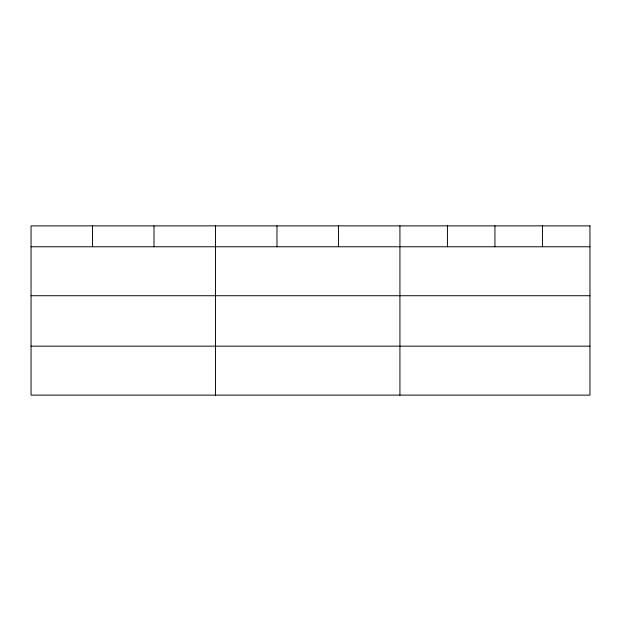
<?xml version="1.0" encoding="UTF-8"?>
<svg xmlns="http://www.w3.org/2000/svg" width="621" height="621" viewBox="0 0 621 621"><rect width="100%" height="100%" fill="white"/><g stroke="black" fill="none" stroke-linecap="round" stroke-linejoin="round"><path stroke-width="0.93" d="M31.05 246.77L589.95 246.77M31.05 295.728L589.95 295.728M31.05 346.161L589.95 346.161M542.443 225.881L542.443 246.77M494.937 225.881L494.937 246.77M447.43 225.881L447.43 246.77M399.924 225.881L399.924 395.119M338.445 225.881L338.445 246.77M276.966 225.881L276.966 246.77M215.487 225.881L215.487 395.119M154.008 225.881L154.008 246.77M92.529 225.881L92.529 246.77M589.95 225.881L31.05 225.881L31.05 395.119L589.95 395.119L589.95 225.881"/></g></svg>
